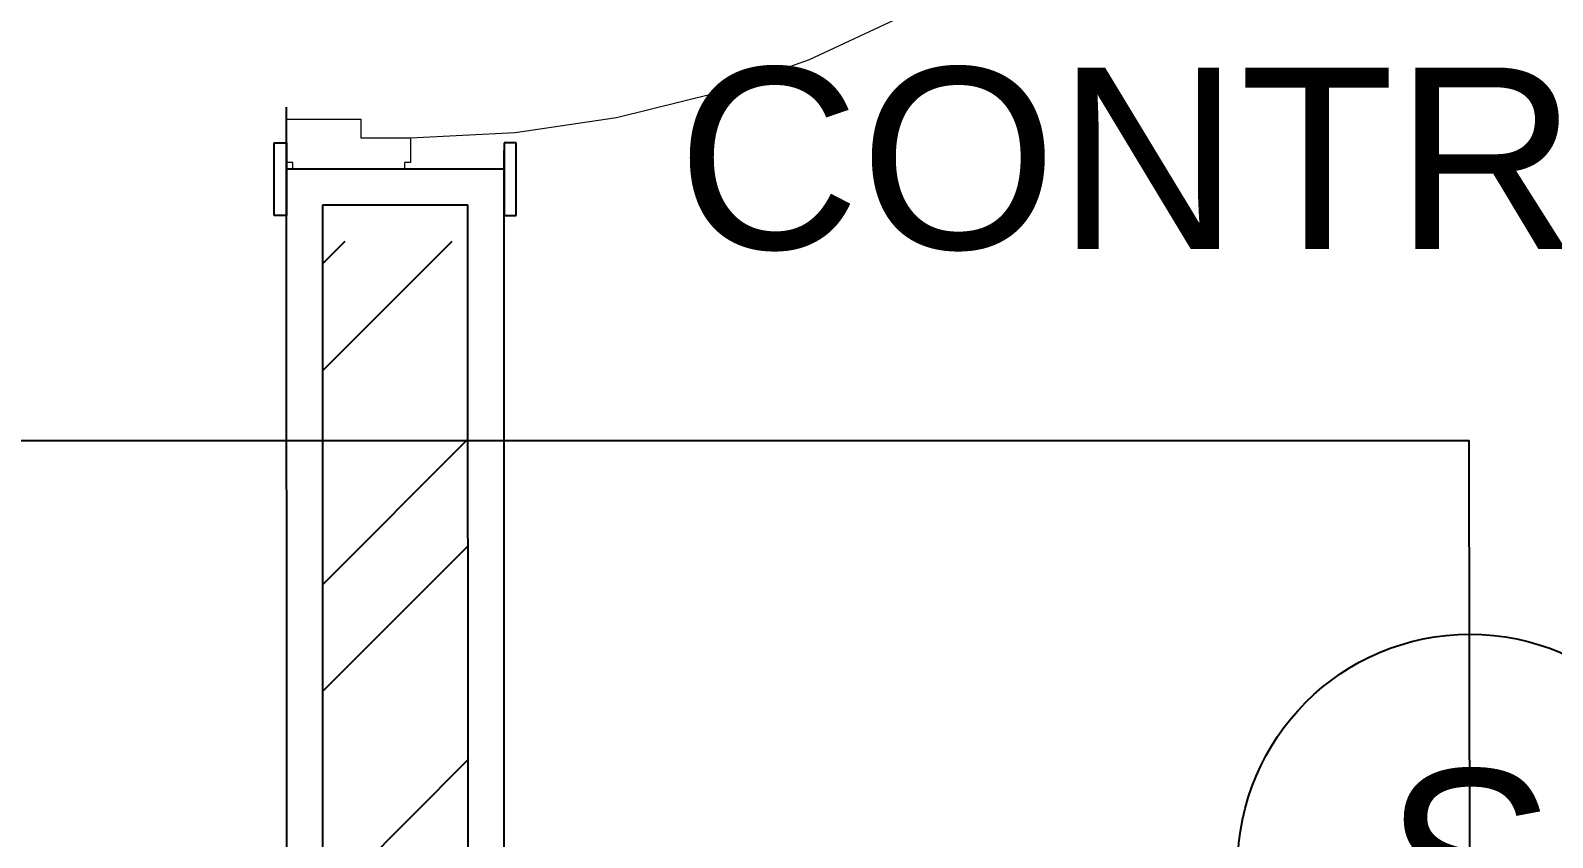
# Model space of a CAD drawing. Header units: inches. Extents: x 54 to 199, y 70 to 109.
# Drawn here: x 102.194 to 103.453, y 79.533 to 80.2 of the extents above; entities that cross this region are included whole.
import ezdxf
from ezdxf.enums import TextEntityAlignment as Align

# ---------------------------------------------------------------- set-up
doc = ezdxf.new("R2010")
doc.units = ezdxf.units.IN
doc.header["$MEASUREMENT"] = 0
doc.linetypes.add('21212-FC-A-XREF-GROUND FLOOR PLAN-REV-31-10-12$0$21201-TN-A-GROUND FLOOR PLAN-XREF-REV-20-03-12$2$HIDDEN2', pattern=[0.1875, 0.125, -0.0625])
doc.layers.add('21212-FC-A-XREF-GROUND FLOOR PLAN-REV-31-10-12$0$21201-TN-A-GROUND FLOOR PLAN-XREF-REV-20-03-12$2$DOOR-EEE', color=182, linetype='Continuous', lineweight=13)
doc.layers.add('21212-FC-A-XREF-GROUND FLOOR PLAN-REV-31-10-12$0$21201-TN-A-GROUND FLOOR PLAN-XREF-REV-20-03-12$2$Door-Frame-SW-EEE', color=26, linetype='Continuous', lineweight=9)
for name, color, linetype in [('door', 17, 'Continuous'), ('FINISH-AR', 252, 'Continuous'), ('HATCH-AR', 251, 'Continuous'), ('text', 2, 'Continuous'), ('TY-FIRE', 140, 'Continuous'), ('WALL-AR', 7, 'Continuous')]:
    doc.layers.add(name, color=color, linetype=linetype)
doc.layers.add('GOLDCLADDING', color=7, linetype='Continuous', true_color=0xffc20a)
doc.styles.add('LG-F$0$T25', font='STENCIL', dxfattribs={"height": 2.5})
doc.styles.add('ROMANS', font='romans.shx')
doc.styles.get("Standard").update_dxf_attribs({"font": 'arial.ttf'})

# ---------------------------------------------------------------- blocks, each defined once
blk = doc.blocks.new('YJYJJYJTYJTY')
at = {"layer": '21212-FC-A-XREF-GROUND FLOOR PLAN-REV-31-10-12$0$21201-TN-A-GROUND FLOOR PLAN-XREF-REV-20-03-12$2$DOOR-EEE', "color": 252, "linetype": '21212-FC-A-XREF-GROUND FLOOR PLAN-REV-31-10-12$0$21201-TN-A-GROUND FLOOR PLAN-XREF-REV-20-03-12$2$HIDDEN2', "lineweight": 5, "ltscale": 500}
blk.add_arc((7.272, 8.0999, -0.0791), 0.8717, 270, 357.4714, dxfattribs=at)
at = {"layer": '21212-FC-A-XREF-GROUND FLOOR PLAN-REV-31-10-12$0$21201-TN-A-GROUND FLOOR PLAN-XREF-REV-20-03-12$2$Door-Frame-SW-EEE', "color": 252, "ltscale": 250}
for p, q in [((7.1695, 7.2077, -0.0791), (7.1695, 7.2436, -0.0791)), ((7.1695, 7.2436, -0.0791), (7.231, 7.2436, -0.0791)), ((7.231, 7.2436, -0.0791), (7.231, 7.2282, -0.0791)), ((7.231, 7.2282, -0.0791), (7.272, 7.2282, -0.0791)), ((7.272, 7.2282, -0.0791), (7.272, 7.2077, -0.0791)), ((7.1746, 7.2077, -0.0791), (7.1695, 7.2077, -0.0791)), ((7.1746, 7.2026, -0.0791), (7.1746, 7.2077, -0.0791)), ((7.2669, 7.2026, -0.0791), (7.1746, 7.2026, -0.0791)), ((7.272, 7.2077, -0.0791), (7.2669, 7.2077, -0.0791)), ((7.2669, 7.2077, -0.0791), (7.2669, 7.2026, -0.0791))]:
    blk.add_line(p, q, dxfattribs=at)
at = {"layer": 'door', "color": 252}
for p, q in [((7.1593, 7.1639, -0.0791), (7.1593, 7.2239, -0.0791)), ((7.1593, 7.2239, -0.0791), (7.1693, 7.2239, -0.0791)), ((7.1693, 7.2239, -0.0791), (7.1693, 7.1639, -0.0791)), ((7.3595, 7.2239, -0.0791), (7.3495, 7.2239, -0.0791)), ((7.3495, 7.2239, -0.0791), (7.3495, 7.1639, -0.0791)), ((7.3595, 7.1639, -0.0791), (7.3595, 7.2239, -0.0791)), ((7.1693, 7.1639, -0.0791), (7.1593, 7.1639, -0.0791)), ((7.3495, 7.1639, -0.0791), (7.3595, 7.1639, -0.0791))]:
    blk.add_line(p, q, dxfattribs=at)
at = {"layer": 'FINISH-AR', "color": 252}
for p, q in [((7.1697, 5.6948, -0.0791), (7.1695, 7.2534, -0.0791)), ((7.3497, 5.6951, -0.0791), (7.3495, 7.2176, -0.0791)), ((7.1695, 7.2026, -0.0791), (7.3495, 7.2026, -0.0791))]:
    blk.add_line(p, q, dxfattribs=at)
at = {"layer": 'HATCH-AR', "color": 252, "linetype": 'Continuous'}
for p, q in [((7.1995, 7.1241, -0.0791), (7.218, 7.1426, -0.0791)), ((7.1995, 7.0357, -0.0791), (7.3064, 7.1426, -0.0791)), ((7.1995, 6.859, -0.0791), (7.3195, 6.9789, -0.0791)), ((7.1995, 6.7706, -0.0791), (7.3195, 6.8906, -0.0791)), ((7.1996, 6.5938, -0.0791), (7.3195, 6.7138, -0.0791))]:
    blk.add_line(p, q, dxfattribs=at)
at = {"layer": 'WALL-AR', "color": 252}
for p, q in [((7.1997, 5.6649, -0.0791), (7.1995, 7.1726, -0.0791)), ((7.1995, 7.1726, -0.0791), (7.3195, 7.1726, -0.0791)), ((7.3197, 5.665, -0.0791), (7.3195, 7.1726, -0.0791))]:
    blk.add_line(p, q, dxfattribs=at)
at = {"color": 252, "style": 'ROMANS'}
for p in [(4.7732, 7.306, -0.0791), (-4.2306, 7.1738, -0.0791), (-4.3022, 3.7717, -0.0791), (1.3636, 2.2432, -0.0791)]:
    blk.add_attdef('ELEV', text='', height=0.1035, dxfattribs=at).set_placement(p, align=Align.BOTTOM_LEFT)
for p in [(4.7732, 7.2372, -0.0791), (-4.2306, 7.105, -0.0791), (-4.3022, 3.7029, -0.0791), (1.3636, 2.1743, -0.0791)]:
    blk.add_attdef('LEVEL', text='', height=0.1035, dxfattribs=at).set_placement(p, align=Align.TOP_LEFT)
at = {"layer": 'text', "color": 252}
blk.add_text('CONTROL', height=0.15, dxfattribs=at).set_placement((7.4924, 7.1362, -0.0791))
blk = doc.blocks.new('smoke')
at = {"layer": 'TY-FIRE', "color": 2}
blk.add_circle((0, 0), 210, dxfattribs=at)
at = {"layer": 'TY-FIRE', "color": 2, "style": 'LG-F$0$T25'}
blk.add_text('S', height=175, dxfattribs=at).set_placement((0, 0), align=Align.MIDDLE_CENTER)

msp = doc.modelspace()

# ---------------------------------------------------------------- linework, layer by layer
msp.add_lwpolyline([(101.8607, 79.8613), (103.3843, 79.8613), (103.3843, 79.8613)])
at = {"elevation": -0.3544}
msp.add_lwpolyline([(103.3849, 79.5092), (103.3843, 79.8613)], dxfattribs=at)

# ---------------------------------------------------------------- block references
at = {"xscale": 0.0009145639319312278, "yscale": 0.0009145639319312278, "zscale": 0.0009145639319312278}
msp.add_blockref('smoke', (103.3849, 79.5092, -0.3544), dxfattribs=at)
at = {"layer": 'GOLDCLADDING'}
msp.add_blockref('YJYJJYJTYJTY', (95.2365, 72.8835, 0.0791), dxfattribs=at)

doc.saveas('drawing.dxf')
